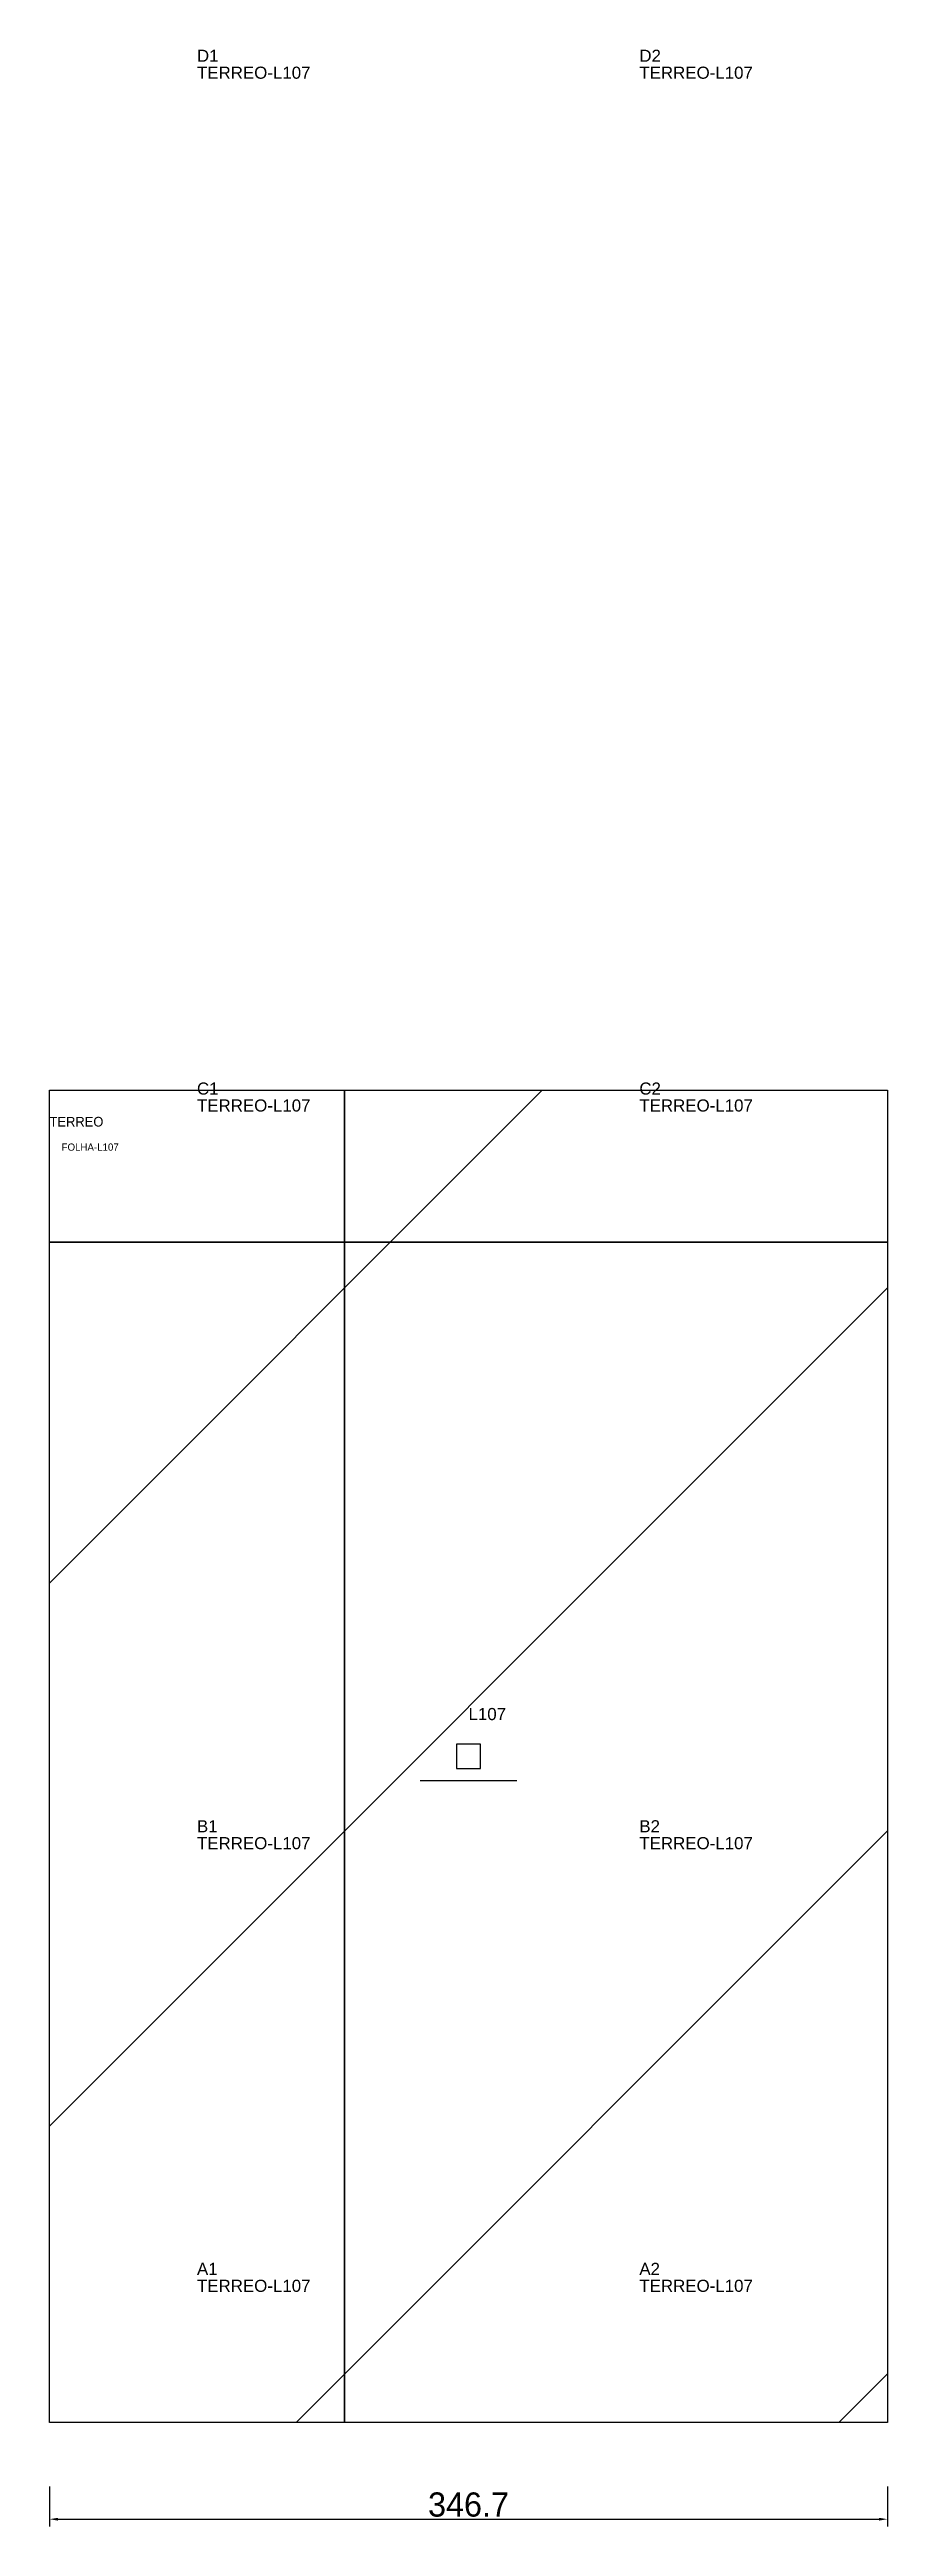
# Model space of a CAD drawing. Header units: metres. Extents: x 222 to 569, y -392 to 632.
import ezdxf

# ---------------------------------------------------------------- set-up
doc = ezdxf.new("R2010")
doc.units = ezdxf.units.M
for name, color, linetype in [('3', 3, 'CONTINUOUS'), ('AUX00', 7, 'CONTINUOUS'), ('COTA', 241, 'CONTINUOUS'), ('FOLHA', 255, 'CONTINUOUS'), ('Hachura', 251, 'CONTINUOUS'), ('NOMENCLATURA', 7, 'CONTINUOUS'), ('Nível', 160, 'CONTINUOUS'), ('Painéis', 200, 'CONTINUOUS'), ('Pilares', 5, 'CONTINUOUS'), ('SARR_2.2x7', 40, 'CONTINUOUS')]:
    doc.layers.add(name, color=color, linetype=linetype)
doc.styles.add('ARIAL', font='Arial.ttf')
doc.styles.add('STR_STANDARD', font='arial.ttf')
doc.dimstyles.new('EZ DXF', dxfattribs={"dimtxt": 10, "dimasz": 3.5, "dimexe": 3, "dimexo": 1.5, "dimgap": 1, "dimtad": 1, "dimdec": 1, "dimdsep": 46, "dimcen": 2.5, "dimazin": 3, "dimtfac": 1, "dimtmove": 0, "dimatfit": 3})

msp = doc.modelspace()

# ---------------------------------------------------------------- hatches: boundary and pattern name
at = {"layer": 'Hachura'}
h = msp.add_hatch(dxfattribs=at)
h.set_pattern_fill('ANSI31', scale=50)
h.paths.add_polyline_path([(222.2, 201.5), (568.85, 201.5), (568.85, -349.29), (222.2, -349.29)])
h = msp.add_hatch(dxfattribs=at)
h.set_pattern_fill('ANSI31', scale=50)
h.paths.add_polyline_path([(222.2, 201.5), (568.85, 201.5), (568.85, -349.29), (222.2, -349.29)])

# ---------------------------------------------------------------- linework, layer by layer
at = {"layer": '3'}
for points in [[(344.2, -349.29), (344.2, 201.5)], [(344.2, -349.29), (344.2, 201.5)], [(222.2, 138.71), (568.85, 138.71)], [(222.2, 138.71), (568.85, 138.71)]]:
    msp.add_lwpolyline(points, close=True, dxfattribs=at)
at = {"layer": 'Painéis', "color": 200}
for p, q in [((222.2, 201.5), (568.85, 201.5)), ((222.2, -349.29), (222.2, 201.5)), ((222.2, 201.5), (568.85, 201.5)), ((222.2, -349.29), (222.2, 201.5)), ((568.85, 201.5), (568.85, -349.29)), ((568.85, 201.5), (568.85, -349.29)), ((568.85, -349.29), (222.2, -349.29)), ((568.85, -349.29), (222.2, -349.29))]:
    msp.add_line(p, q, dxfattribs=at)
at = {"layer": 'Pilares'}
msp.add_lwpolyline([(390.53, -78.9), (400.53, -78.9), (400.53, -68.9), (390.53, -68.9)], close=True, dxfattribs=at)
msp.add_lwpolyline([(390.53, -78.9), (400.53, -78.9), (400.53, -68.9), (390.53, -68.9)], close=True, dxfattribs=at)
at = {"layer": 'SARR_2.2x7'}
msp.add_line((375.53, -83.9), (415.53, -83.9), dxfattribs=at)
msp.add_line((375.53, -83.9), (415.53, -83.9), dxfattribs=at)

# ---------------------------------------------------------------- texts
at = {"layer": '3', "style": 'STR_STANDARD'}
for s, p in [('D1', (283.2, 626.71)), ('D1', (283.2, 626.71)), ('D2', (466.2, 626.71)), ('D2', (466.2, 626.71)), ('C1', (283.2, 199.71)), ('C1', (283.2, 199.71)), ('C2', (466.2, 199.71)), ('C2', (466.2, 199.71)), ('B1', (283.2, -105.29)), ('B1', (283.2, -105.29)), ('B2', (466.2, -105.29)), ('B2', (466.2, -105.29)), ('A1', (283.2, -288.29)), ('A1', (283.2, -288.29)), ('A2', (466.2, -288.29)), ('A2', (466.2, -288.29))]:
    msp.add_text(s, height=5, dxfattribs=at).set_placement(p)
at = {"layer": 'AUX00', "style": 'STR_STANDARD'}
for p in [(283.2, 619.71), (283.2, 619.71), (466.2, 619.71), (466.2, 619.71), (283.2, 192.71), (283.2, 192.71), (466.2, 192.71), (466.2, 192.71), (283.2, -112.29), (283.2, -112.29), (466.2, -112.29), (466.2, -112.29), (283.2, -295.29), (283.2, -295.29), (466.2, -295.29), (466.2, -295.29)]:
    msp.add_text('TERREO-L107', height=5, dxfattribs=at).set_placement(p)
at = {"layer": 'FOLHA'}
msp.add_text('FOLHA-L107', height=3, dxfattribs=at).set_placement((227.2, 176.5))
msp.add_text('FOLHA-L107', height=3, dxfattribs=at).set_placement((227.2, 176.5))
at = {"layer": 'NOMENCLATURA', "insert": (395.53, -53.9), "char_height": 5, "attachment_point": 1, "style": 'ARIAL'}
msp.add_mtext('L107', dxfattribs=at)
msp.add_mtext('L107', dxfattribs=at)
at = {"layer": 'Nível'}
msp.add_text('TERREO', height=4, dxfattribs=at).set_placement((222.2, 186.5))
msp.add_text('TERREO', height=4, dxfattribs=at).set_placement((222.2, 186.5))

# ---------------------------------------------------------------- dimensions: what is measured, and where the dimension line sits
at = {"layer": 'COTA'}
msp.add_linear_dim(base=(222.2, -389.2915), p1=(222.2, -374.2915), p2=(568.8545, -374.2915), dimstyle='EZ DXF', dxfattribs=at).render()
msp.add_linear_dim(base=(222.2, -389.2915), p1=(222.2, -374.2915), p2=(568.8545, -374.2915), dimstyle='EZ DXF', dxfattribs=at).render()

doc.saveas('drawing.dxf')
